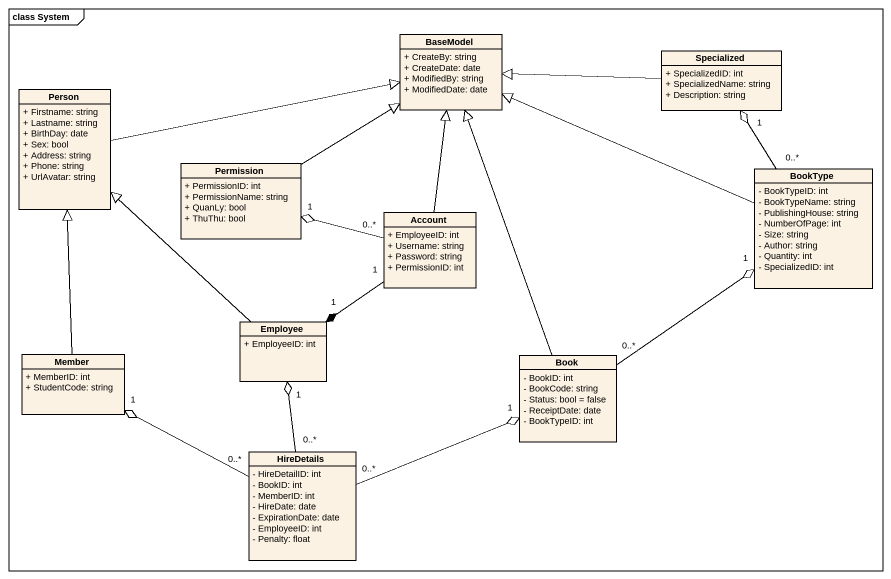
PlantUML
@startuml
mainframe class System
hide circle
hide empty members
skinparam classAttributeIconSize 0
class BaseModel {
  + CreateBy: string
  + CreateDate: date
  + ModifiedBy: string
  + ModifiedDate: date
}
class Specialized {
  + SpecializedID: int
  + SpecializedName: string
  + Description: string
}
class "Person" as Person_ {
  + Firstname: string
  + Lastname: string
  + BirthDay: date
  + Sex: bool
  + Address: string
  + Phone: string
  + UrlAvatar: string
}
class Permission {
  + PermissionID: int
  + PermissionName: string
  + QuanLy: bool
  + ThuThu: bool
}
class BookType {
  - BookTypeID: int
  - BookTypeName: string
  - PublishingHouse: string
  - NumberOfPage: int
  - Size: string
  - Author: string
  - Quantity: int
  - SpecializedID: int
}
class Account {
  + EmployeeID: int
  + Username: string
  + Password: string
  + PermissionID: int
}
class Member {
  + MemberID: int
  + StudentCode: string
}
class Employee {
  + EmployeeID: int
}
class Book {
  - BookID: int
  - BookCode: string
  - Status: bool = false
  - ReceiptDate: date
  - BookTypeID: int
}
class HireDetails {
  - HireDetailID: int
  - BookID: int
  - MemberID: int
  - HireDate: date
  - ExpirationDate: date
  - EmployeeID: int
  - Penalty: float
}
Specialized -left-|> BaseModel
Person_ -right-|> BaseModel
Permission -up-|> BaseModel
BookType -left-|> BaseModel
BookType "0..*" -up-o "1" Specialized
Account -up-|> BaseModel
Account "0..*" -left-o "1" Permission
Account "1" --* "1" Employee
Member -up-|> Person_
Employee -up-|> Person_
Book -up-|> BaseModel
Book "0..*" -up-o "1" BookType
HireDetails "0..*" -left-o "1" Member
HireDetails "0..*" -up-o "1" Employee
HireDetails "0..*" -right-o "1" Book
@enduml
